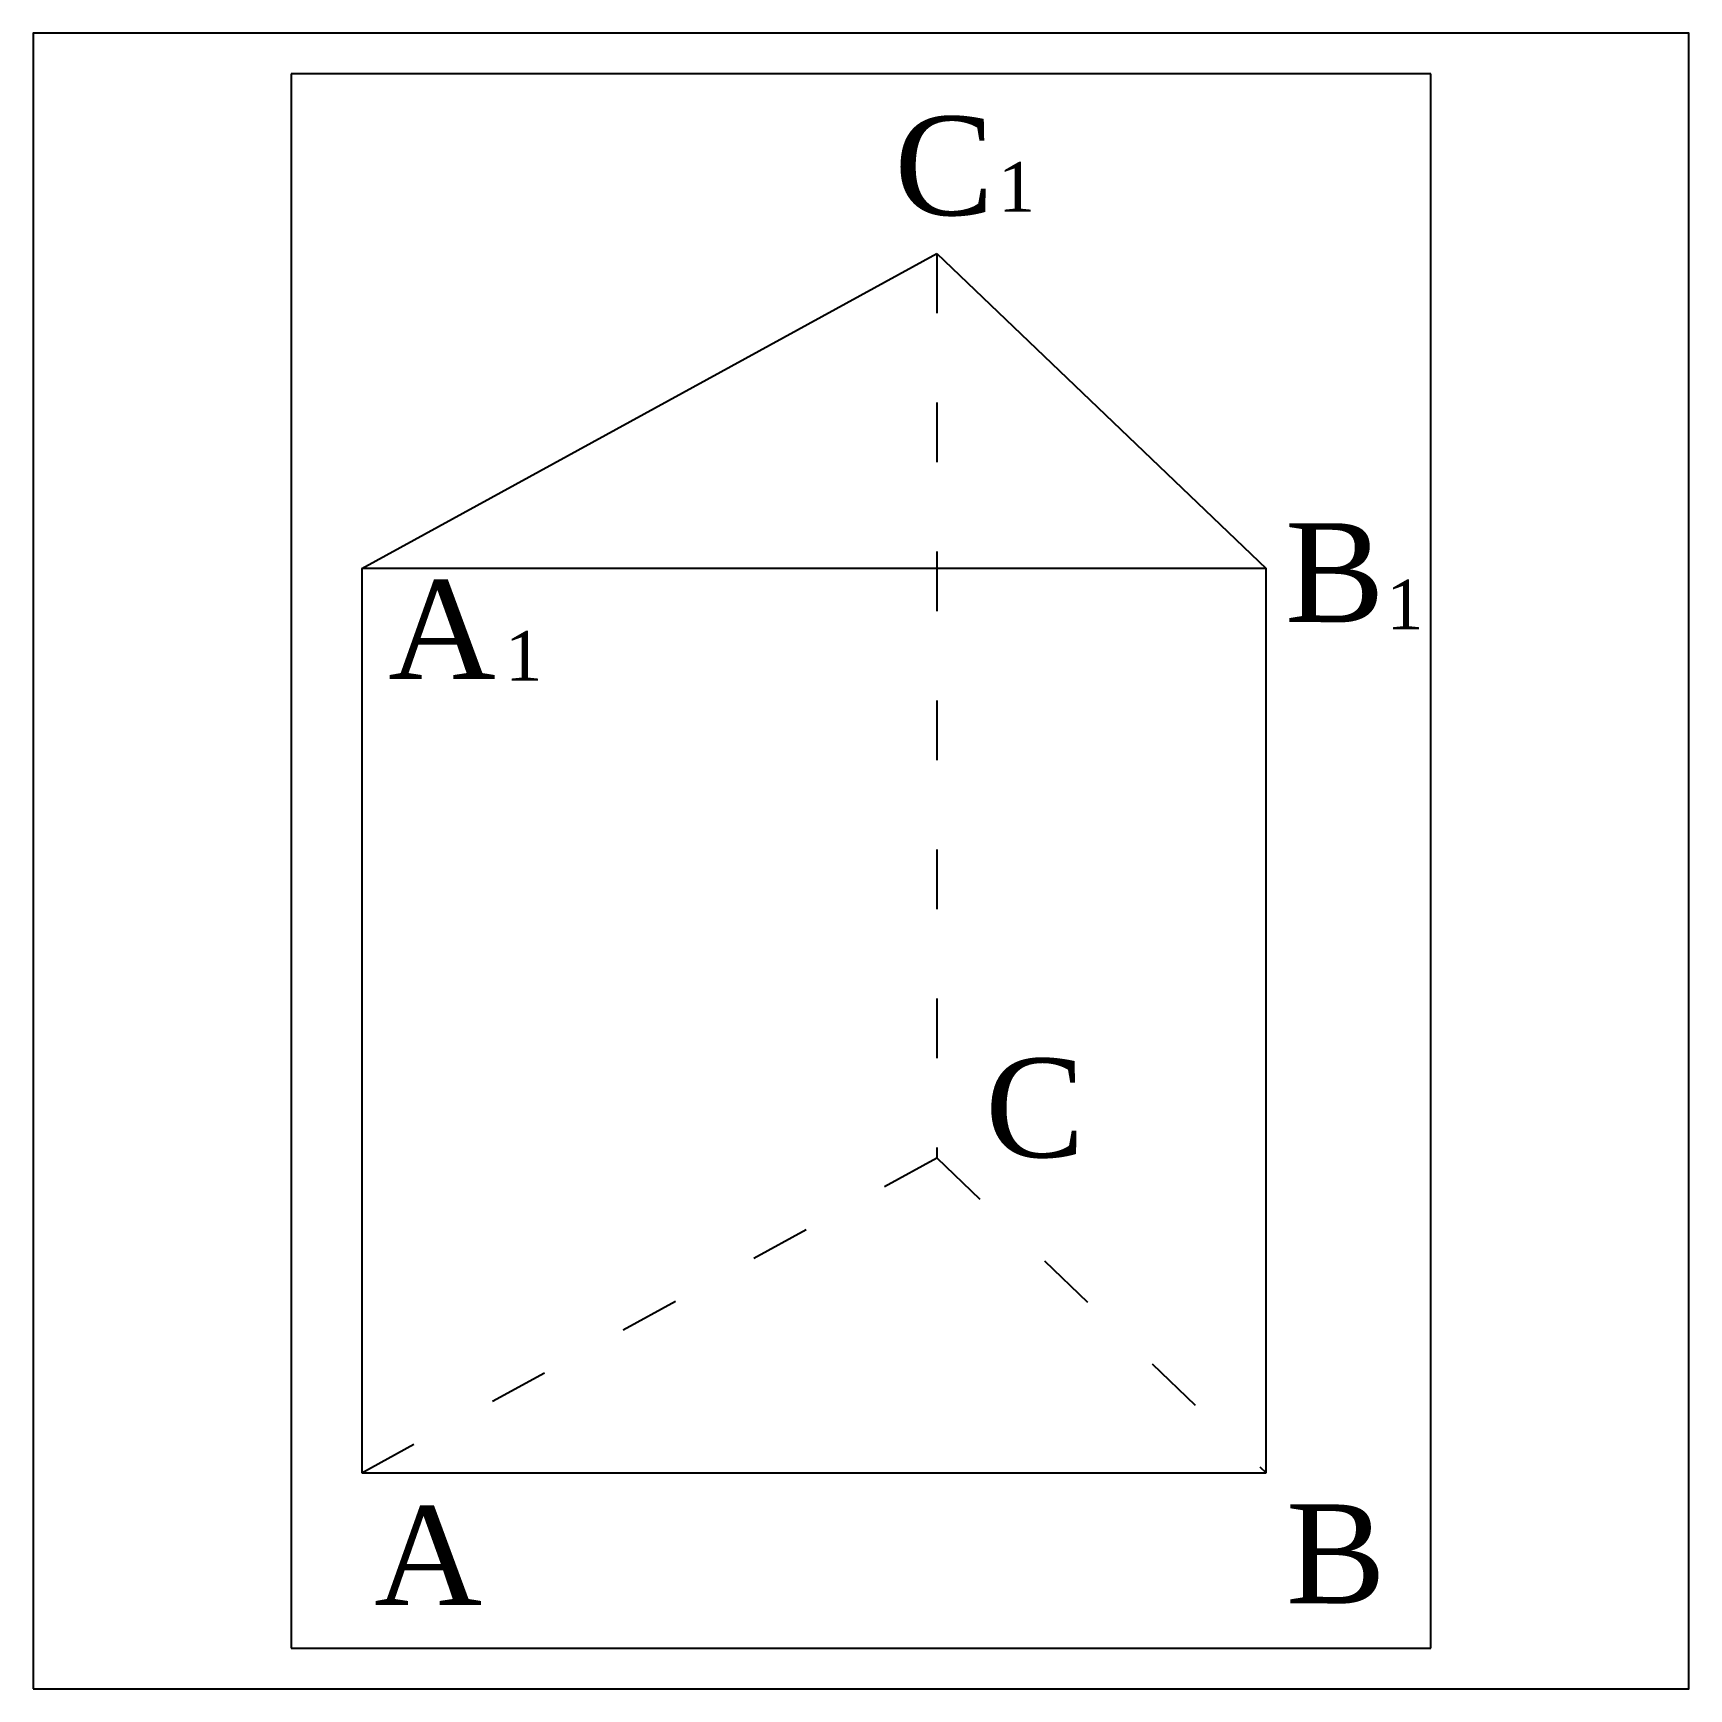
# Model space of a CAD drawing. Header units: millimetres. Extents: x 0 to 1000, y 0 to 1000.
import ezdxf

# ---------------------------------------------------------------- set-up
doc = ezdxf.new("R2010")
doc.units = ezdxf.units.MM
doc.linetypes.add('ACAD_ISO03W100', pattern=[30, 12, -18])
doc.layers.get('0').update_dxf_attribs({"color": 2})
doc.layers.add('1', color=1, linetype='Continuous')
doc.layers.add('3', color=7, linetype='Continuous')

msp = doc.modelspace()

# ---------------------------------------------------------------- linework, layer by layer
at = {"color": 2}
msp.add_lwpolyline([(0, 0), (1000, 0), (1000, 1000), (0, 1000)], close=True, dxfattribs=at)
at = {"layer": '1', "color": 1}
for p, q in [((844.21, 975.5), (155.79, 975.5)), ((155.79, 975.5), (155.79, 24.5)), ((844.21, 24.5), (844.21, 975.5)), ((155.79, 24.5), (844.21, 24.5))]:
    msp.add_line(p, q, dxfattribs=at)
at = {"layer": '3'}
for p, q in [((198.44, 676.68), (545.72, 866.96)), ((545.72, 866.96), (744.69, 676.68)), ((744.69, 676.68), (198.44, 676.68)), ((198.44, 676.68), (198.44, 130.43)), ((744.69, 130.43), (744.69, 676.68)), ((198.44, 130.43), (744.69, 130.43))]:
    msp.add_line(p, q, dxfattribs=at)
at = {"layer": '3', "linetype": 'ACAD_ISO03W100', "ltscale": 3}
for p, q in [((545.72, 866.96), (545.72, 320.71)), ((198.44, 130.43), (545.72, 320.71)), ((545.72, 320.71), (744.69, 130.43))]:
    msp.add_line(p, q, dxfattribs=at)

# ---------------------------------------------------------------- texts
at = {"layer": '3', "attachment_point": 1}
for s, insert, char_height, width in [('{\\f@Batang|b0|i0|c0|p18;C}', (520.15, 949.76), 59.677, 138.0498), ('{\\f@Batang|b0|i0|c0|p18;1}', (582.74, 922.04), 29.8385, 134.9952), ('{\\f@Batang|b0|i0|c0|p18;B}', (756.08, 704.03), 59.677, 128.4207), ('{\\f@Batang|b0|i0|c0|p18;A}', (214.4, 669.62), 59.677, 269.9904), ('{\\f@Batang|b0|i0|c0|p18;1}', (817.25, 669.85), 29.8385, 134.9952), ('{\\f@Batang|b0|i0|c0|p18;1}', (285.01, 638.84), 29.8385, 134.9952), ('{\\f@Batang|b0|i0|c0|p18;C}', (574.99, 380.8), 59.677, 269.9904), ('{\\f@Batang|b0|i0|c0|p18;A}', (206.04, 110.41), 59.677, 269.9904), ('{\\f@Batang|b0|i0|c0|p18;B}', (756.78, 111.4), 59.677, 130.902)]:
    msp.add_mtext(s, dxfattribs=dict(at, insert=insert, char_height=char_height, width=width))

doc.saveas('drawing.dxf')
